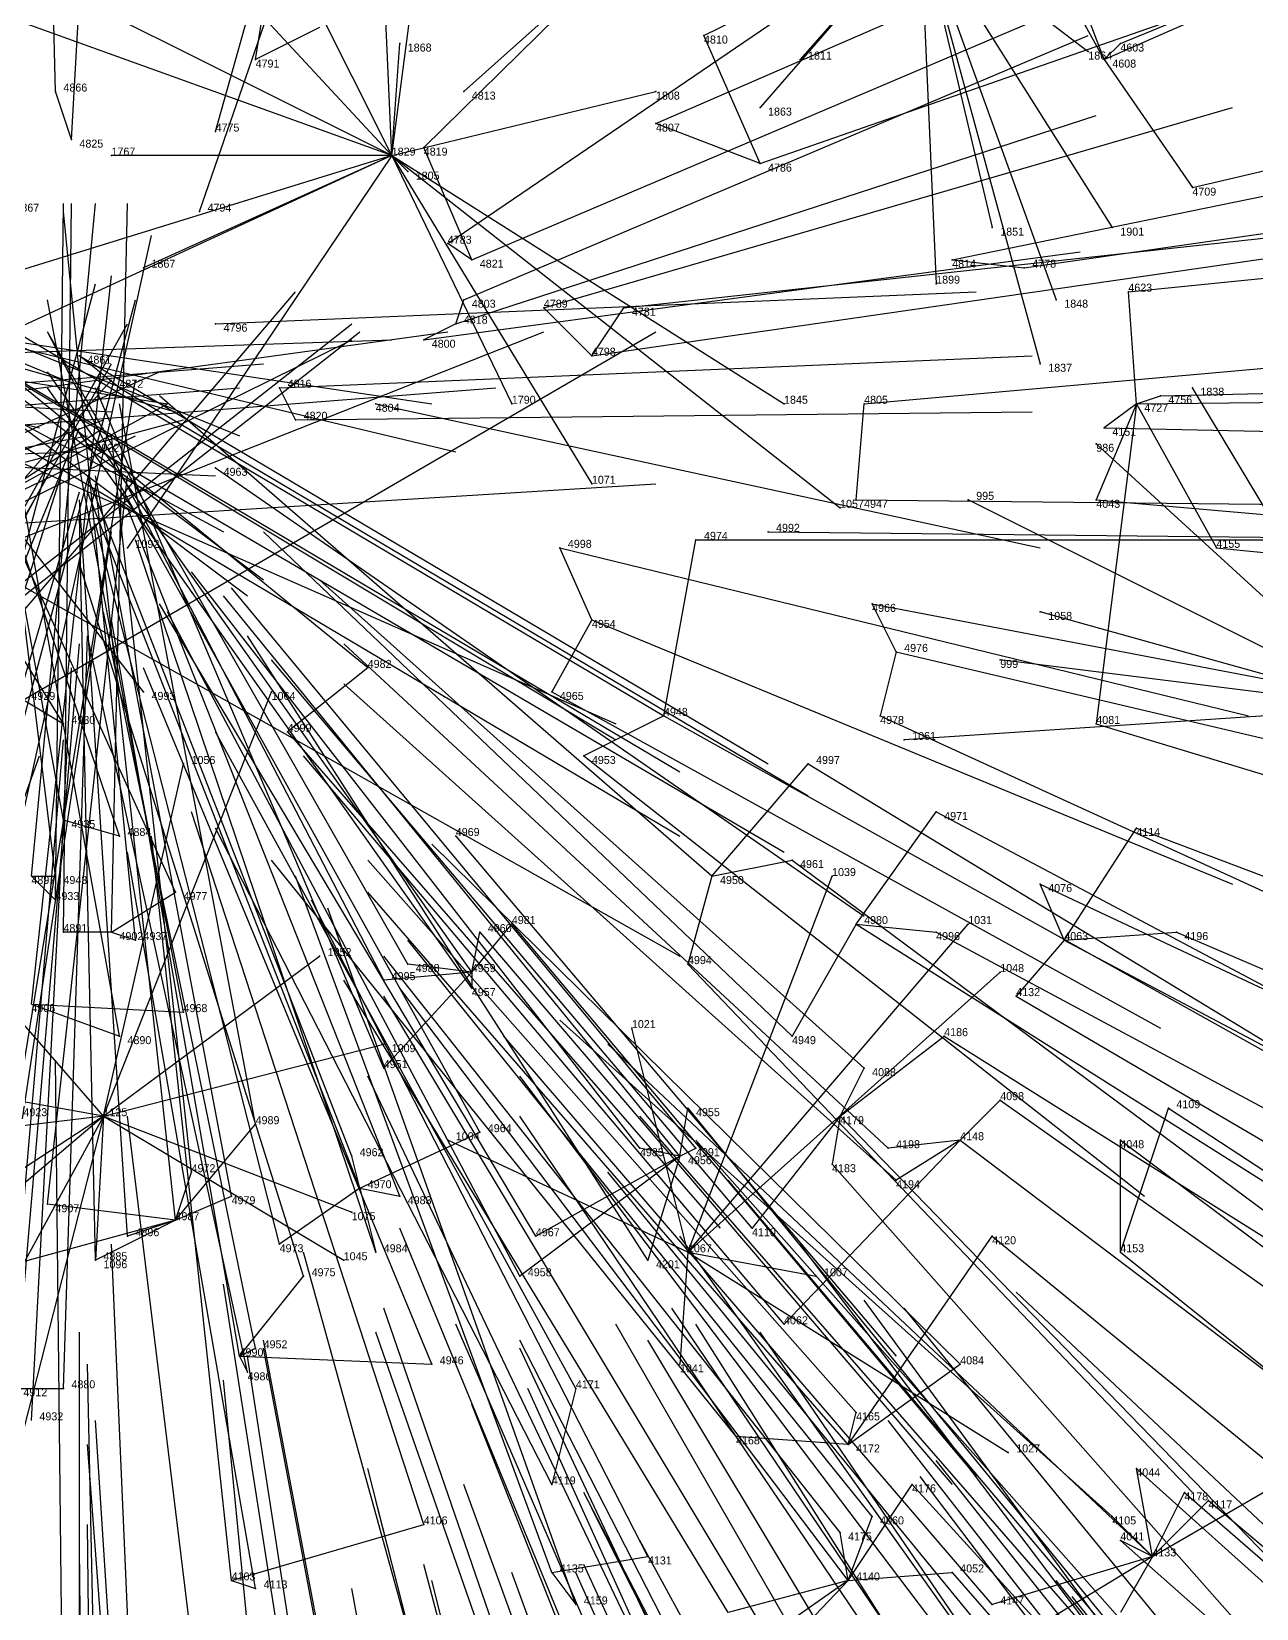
# Model space of a CAD drawing. Extents: x -0.5 to 0.59, y -0.5 to 0.58.
# Drawn here: x -0.008 to 0.145, y -0.1445 to 0.0525 of the extents above; entities that cross this region are included whole.
import ezdxf

# ---------------------------------------------------------------- set-up
doc = ezdxf.new("R2010")
doc.units = 0
for name, color, linetype in [('Facilities', 3, 'CONTINUOUS'), ('Facilities_lines', 3, 'CONTINUOUS'), ('Normals', 1, 'CONTINUOUS'), ('Source_points', 5, 'CONTINUOUS'), ('Text', 3, 'CONTINUOUS')]:
    doc.layers.add(name, color=color, linetype=linetype)

msp = doc.modelspace()

# ---------------------------------------------------------------- linework, layer by layer
at = {"layer": 'Facilities', "color": 3}
for p in [(0.126, 0.049, -0.338), (0.046, 0.045, -0.161), (0.015, 0.04, -0.107), (-0.003, 0.039, -0.098), (0.037, 0.037, -1.25), (0.083, 0.036, -0.226), (0.013, 0.03, -0.083), (0.047, 0.024, -0.132), (0.107, 0.024, -0.273), (0.015, 0.016, -0.056), (0.045, 0.016, -0.12), (0.062, 0.012, -0.158), (0.003, 0.008, -0.022), (0.035, 0.006, -0.088), (0.13, 0.006, -0.326), (0.025, 0.004, -0.064), (-0.001, 0.001, -0.002), (0.015, -0.002, -0.038), (0.095, -0.006, -0.238), (0.084, -0.01, -0.212), (0.062, -0.021, -0.163), (0.1, -0.025, -0.258), (0.034, -0.027, -0.108), (0.006, -0.03, -0.077), (0.071, -0.033, -0.194), (0.003, -0.048, -0.119), (0.045, -0.048, -0.164), (0.077, -0.053, -0.235), (0.095, -0.059, -0.28), (0.002, -0.06, -0.151), (0.121, -0.061, -0.338), (0.047, -0.065, -0.199), (0.001, -0.083, -1.25), (0.093, -0.083, -0.312), (0.108, -0.086, -0.344), (0.073, -0.088, -0.287), (0.033, -0.092, -0.244), (0.01, -0.096, -0.24), (0.074, -0.1, -1.25), (0.128, -0.1, -0.405), (0.018, -0.113, -0.285), (0.06, -0.117, -0.328), (0.094, -0.124, -0.39), (0.132, -0.138, -0.476), (0.017, -0.141, -0.354), (0.057, -0.14, -0.378), (0.094, -0.141, -0.424)]:
    msp.add_point(p, dxfattribs=at)
at = {"layer": 'Facilities_lines', "color": 3}
for p, q in [((0.037, 0.037, -1.25), (0.035, 0.084, -1.25)), ((0.037, 0.037, -1.25), (0, 0.077, -1.25)), ((0.037, 0.037, -1.25), (0.042, 0.075, -1.25)), ((0.126, 0.049, -0.338), (0.116, 0.075, -0.344)), ((0.037, 0.037, -1.25), (-0.027, 0.069, -1.25)), ((0.126, 0.049, -0.338), (0.116, 0.067, -0.334)), ((0.103, 0.066, -1.25), (0.083, 0.043, -1.25)), ((0.103, 0.066, -1.25), (0.088, 0.049, -1.25)), ((0.103, 0.066, -1.25), (0.118, 0.011, -1.25)), ((0.103, 0.066, -1.25), (0.12, 0.019, -1.25)), ((0.103, 0.066, -1.25), (0.112, 0.028, -1.25)), ((0.103, 0.066, -1.25), (0.124, 0.05, -1.25)), ((0.103, 0.066, -1.25), (0.105, 0.021, -1.25)), ((0.103, 0.066, -1.25), (0.127, 0.028, -1.25)), ((0.037, 0.037, -1.25), (0.025, 0.061, -1.25)), ((0.037, 0.037, -1.25), (-0.024, 0.059, -1.25)), ((0.028, 0.053, -0.15), (0.02, 0.049, -0.132)), ((0.083, 0.036, -0.226), (0.076, 0.052, -0.23)), ((0.037, 0.037, -1.25), (0.038, 0.051, -1.25)), ((0.126, 0.049, -0.338), (0.128, 0.051, -0.343)), ((0.126, 0.049, -0.338), (0.137, 0.033, -0.351)), ((-0.003, 0.039, -0.098), (-0.005, 0.045, -0.114)), ((0.037, 0.037, -1.25), (0.07, 0.045, -1.25)), ((0.083, 0.036, -0.226), (0.07, 0.041, -0.202)), ((0.047, 0.024, -0.132), (0.041, 0.038, -0.139)), ((0.037, 0.037, -1.25), (-0.031, 0.016, -1.25)), ((0.037, 0.037, -1.25), (-0.015, 0.013, -1.25)), ((0.037, 0.037, -1.25), (0.002, 0.037, -1.25)), ((0.037, 0.037, -1.25), (0.004, -0.012, -1.25)), ((0.037, 0.037, -1.25), (0.006, 0.023, -1.25)), ((0.037, 0.037, -1.25), (0.093, -0.007, -1.25)), ((0.037, 0.037, -1.25), (0.062, -0.004, -1.25)), ((0.037, 0.037, -1.25), (0.052, 0.006, -1.25)), ((0.037, 0.037, -1.25), (0.039, 0.035, -1.25)), ((0.037, 0.037, -1.25), (0.086, 0.006, -1.25)), ((0.047, 0.024, -0.132), (0.044, 0.026, -0.127)), ((0.107, 0.024, -0.273), (0.116, 0.023, -0.296)), ((0.13, 0.006, -0.326), (0.129, 0.02, -0.326)), ((0.045, 0.016, -0.12), (0.046, 0.019, -0.125)), ((0.062, 0.012, -0.158), (0.056, 0.018, -0.146)), ((0.062, 0.012, -0.158), (0.066, 0.018, -0.171)), ((0.045, 0.016, -0.12), (0.041, 0.014, -0.109)), ((0.003, 0.008, -0.022), (-0.002, 0.012, -0.03)), ((0.025, 0.004, -0.064), (0.023, 0.008, -0.061)), ((0.161, -0.032, -1.25), (0.137, 0.008, -1.25)), ((0.095, -0.006, -0.238), (0.096, 0.006, -0.239)), ((0.13, 0.006, -0.326), (0.125, -0.034, -0.323)), ((0.13, 0.006, -0.326), (0.125, -0.006, -0.312)), ((0.13, 0.006, -0.326), (0.126, 0.003, -0.316)), ((0.13, 0.006, -0.326), (0.133, 0.007, -0.334)), ((0.13, 0.006, -0.326), (0.14, -0.012, -0.35)), ((0.161, -0.032, -1.25), (0.125, 0.001, -1.25)), ((0.161, -0.032, -1.25), (0.109, -0.006, -1.25)), ((0.071, -0.033, -0.194), (0.075, -0.011, -0.191)), ((0.062, -0.021, -0.163), (0.058, -0.012, -0.149)), ((0.1, -0.025, -0.258), (0.097, -0.019, -0.246)), ((0.062, -0.021, -0.163), (0.057, -0.03, -0.161)), ((0.161, -0.032, -1.25), (0.118, -0.02, -1.25)), ((0.1, -0.025, -0.258), (0.098, -0.033, -0.258)), ((0.034, -0.027, -0.108), (0.024, -0.035, -0.105)), ((0.161, -0.032, -1.25), (0.113, -0.026, -1.25)), ((-0.009, -0.031, -0.08), (-0.004, -0.034, -0.085)), ((0.001, -0.083, -1.25), (0.022, -0.03, -1.25)), ((0.071, -0.033, -0.194), (0.061, -0.038, -0.181)), ((0.161, -0.032, -1.25), (0.101, -0.036, -1.25)), ((0.001, -0.083, -1.25), (0.011, -0.039, -1.25)), ((0.077, -0.053, -0.235), (0.089, -0.039, -0.244)), ((0.095, -0.059, -0.28), (0.105, -0.045, -0.286)), ((0.003, -0.048, -0.119), (-0.004, -0.046, -0.116)), ((0.121, -0.061, -0.338), (0.13, -0.047, -0.346)), ((0.077, -0.053, -0.235), (0.087, -0.051, -0.253)), ((-0.008, -0.053, -0.135), (-0.005, -0.056, -0.14)), ((-0.008, -0.053, -0.135), (-0.005, -0.053, -0.133)), ((0.074, -0.1, -1.25), (0.092, -0.053, -1.25)), ((0.077, -0.053, -0.235), (0.074, -0.064, -0.244)), ((0.002, -0.06, -0.151), (0.01, -0.055, -0.141)), ((0.121, -0.061, -0.338), (0.118, -0.054, -0.326)), ((0.047, -0.065, -0.199), (0.052, -0.059, -0.195)), ((0.074, -0.1, -1.25), (0.109, -0.059, -1.25)), ((0.095, -0.059, -0.28), (0.087, -0.073, -0.284)), ((0.095, -0.059, -0.28), (0.105, -0.06, -0.302)), ((0.001, -0.083, -1.25), (-0.019, -0.06, -1.25)), ((0.002, -0.06, -0.151), (-0.004, -0.06, -0.15)), ((0.002, -0.06, -0.151), (0.005, -0.061, -0.152)), ((0.047, -0.065, -0.199), (0.048, -0.06, -0.192)), ((0.121, -0.061, -0.338), (0.115, -0.068, -0.333)), ((0.121, -0.061, -0.338), (0.135, -0.06, -0.37)), ((0.001, -0.083, -1.25), (0.028, -0.063, -1.25)), ((0.047, -0.065, -0.199), (0.036, -0.077, -0.212)), ((0.047, -0.065, -0.199), (0.036, -0.066, -0.188)), ((0.047, -0.065, -0.199), (0.039, -0.064, -0.188)), ((0.047, -0.065, -0.199), (0.047, -0.067, -0.205)), ((0.074, -0.1, -1.25), (0.113, -0.065, -1.25)), ((-0.008, -0.069, -0.175), (0.003, -0.073, -0.183)), ((-0.008, -0.069, -0.175), (0.011, -0.07, -0.176)), ((0.074, -0.1, -1.25), (0.067, -0.072, -1.25)), ((0.001, -0.083, -1.25), (0.036, -0.074, -1.25)), ((0.093, -0.083, -0.312), (0.106, -0.073, -0.321)), ((0.001, -0.083, -1.25), (-0.027, -0.078, -1.25)), ((0.093, -0.083, -0.312), (0.096, -0.077, -0.308)), ((0.073, -0.088, -0.287), (0.074, -0.082, -0.278)), ((0.108, -0.086, -0.344), (0.113, -0.081, -0.347)), ((0.128, -0.1, -0.405), (0.134, -0.082, -0.393)), ((0.001, -0.083, -1.25), (-0.052, -0.128, -1.25)), ((0.001, -0.083, -1.25), (-0.025, -0.1, -1.25)), ((0.001, -0.083, -1.25), (-0.024, -0.129, -1.25)), ((0.001, -0.083, -1.25), (-0.024, -0.086, -1.25)), ((0.001, -0.083, -1.25), (-0.011, -0.13, -1.25)), ((0.001, -0.083, -1.25), (0, -0.101, -1.25)), ((0.001, -0.083, -1.25), (0.031, -0.101, -1.25)), ((0.001, -0.083, -1.25), (0.032, -0.095, -1.25)), ((0.01, -0.096, -0.24), (0.02, -0.084, -0.215)), ((0.093, -0.083, -0.312), (0.082, -0.097, -0.317)), ((0.093, -0.083, -0.312), (0.092, -0.089, -0.32)), ((0.033, -0.092, -0.244), (0.048, -0.085, -0.244)), ((0.074, -0.1, -1.25), (0.044, -0.086, -1.25)), ((0.108, -0.086, -0.344), (0.086, -0.109, -0.346)), ((0.108, -0.086, -0.344), (0.099, -0.087, -0.329)), ((0.108, -0.086, -0.344), (0.1, -0.091, -0.338)), ((0.128, -0.1, -0.405), (0.128, -0.086, -0.385)), ((0.033, -0.092, -0.244), (0.032, -0.088, -0.234)), ((0.073, -0.088, -0.287), (0.053, -0.103, -0.289)), ((0.073, -0.088, -0.287), (0.055, -0.098, -0.28)), ((0.073, -0.088, -0.287), (0.068, -0.087, -0.277)), ((0.073, -0.088, -0.287), (0.069, -0.101, -0.306)), ((0.073, -0.088, -0.287), (0.075, -0.087, -0.287)), ((0.01, -0.096, -0.24), (0.012, -0.09, -0.226)), ((0.033, -0.092, -0.244), (0.023, -0.099, -0.255)), ((0.033, -0.092, -0.244), (0.038, -0.093, -0.253)), ((0.033, -0.092, -0.244), (0.035, -0.1, -0.264)), ((0.01, -0.096, -0.24), (-0.006, -0.094, -0.236)), ((0.01, -0.096, -0.24), (0.017, -0.093, -0.237)), ((0.01, -0.096, -0.24), (-0.012, -0.102, -0.257)), ((0.01, -0.096, -0.24), (0, -0.101, -0.252)), ((0.01, -0.096, -0.24), (0.004, -0.098, -0.245)), ((0.094, -0.124, -0.39), (0.112, -0.098, -0.371)), ((0.074, -0.1, -1.25), (0.073, -0.114, -1.25)), ((0.074, -0.1, -1.25), (0.09, -0.103, -1.25)), ((0.074, -0.1, -1.25), (0.114, -0.125, -1.25)), ((0.018, -0.113, -0.285), (0.026, -0.103, -0.266)), ((0.018, -0.113, -0.285), (0.02, -0.112, -0.284)), ((0.018, -0.113, -0.285), (0.042, -0.114, -0.303)), ((0.018, -0.113, -0.285), (0.019, -0.115, -0.292)), ((0.094, -0.124, -0.39), (0.108, -0.114, -0.392)), ((-0.01, -0.117, -0.294), (-0.004, -0.117, -0.291)), ((0.06, -0.117, -0.328), (0.057, -0.129, -0.352)), ((0.094, -0.124, -0.39), (0.095, -0.12, -0.383)), ((0.094, -0.124, -0.39), (0.08, -0.123, -0.367)), ((0.132, -0.138, -0.476), (0.13, -0.127, -0.454)), ((0.132, -0.138, -0.476), (0.151, -0.127, -0.494)), ((0.094, -0.141, -0.424), (0.102, -0.129, -0.411)), ((0.132, -0.138, -0.476), (0.136, -0.13, -0.471)), ((0.132, -0.138, -0.476), (0.139, -0.131, -0.478)), ((0.094, -0.141, -0.424), (0.097, -0.133, -0.412)), ((0.132, -0.138, -0.476), (0.127, -0.133, -0.46)), ((0.017, -0.141, -0.354), (0.041, -0.134, -0.349)), ((0.094, -0.141, -0.424), (0.093, -0.135, -0.41)), ((0.132, -0.138, -0.476), (0.128, -0.136, -0.466)), ((0.057, -0.14, -0.378), (0.069, -0.138, -0.385)), ((0.132, -0.138, -0.476), (0.109, -0.152, -0.469)), ((0.132, -0.138, -0.476), (0.112, -0.144, -0.456)), ((0.132, -0.138, -0.476), (0.128, -0.145, -0.484)), ((0.017, -0.141, -0.354), (0.02, -0.142, -0.358)), ((0.057, -0.14, -0.378), (0.06, -0.144, -0.39)), ((0.094, -0.141, -0.424), (0.074, -0.162, -0.446)), ((0.094, -0.141, -0.424), (0.079, -0.145, -0.414)), ((0.094, -0.141, -0.424), (0.084, -0.148, -0.426)), ((0.094, -0.141, -0.424), (0.107, -0.14, -0.44))]:
    msp.add_line(p, q, dxfattribs=at)
at = {"layer": 'Normals', "color": 1}
for p, q in [((0.02, 0.049, -0.132), (0.034, 0.138, -0.089)), ((-0.005, 0.045, -0.114), (-0.007, 0.132, -0.065)), ((-0.003, 0.039, -0.098), (0.002, 0.128, -0.052)), ((0.015, 0.04, -0.107), (0.038, 0.122, -0.055)), ((0.013, 0.03, -0.083), (0.043, 0.117, -0.042)), ((0.046, 0.045, -0.161), (0.112, 0.104, -0.115)), ((0.041, 0.038, -0.139), (0.104, 0.1, -0.092)), ((0.076, 0.052, -0.23), (0.159, 0.093, -0.193)), ((0.126, 0.049, -0.338), (0.21, 0.086, -0.299)), ((0.128, 0.051, -0.343), (0.213, 0.086, -0.305)), ((0.07, 0.041, -0.202), (0.155, 0.078, -0.164)), ((0.044, 0.026, -0.127), (0.113, 0.073, -0.073)), ((0.083, 0.036, -0.226), (0.169, 0.066, -0.185)), ((0.047, 0.024, -0.132), (0.127, 0.058, -0.082)), ((0.137, 0.033, -0.351), (0.226, 0.054, -0.311)), ((0.046, 0.019, -0.125), (0.124, 0.052, -0.071)), ((0.038, 0.051, -1.25), (0.038, 0.051, -1.15)), ((0.124, 0.05, -1.25), (0.124, 0.05, -1.15)), ((0.088, 0.049, -1.25), (0.088, 0.049, -1.15)), ((-0.089, 0.044, -0.247), (-0.004, 0.009, -0.288)), ((0.07, 0.045, -1.25), (0.07, 0.045, -1.15)), ((0.006, -0.03, -0.077), (-0.05, 0.042, -0.118)), ((0.045, 0.016, -0.12), (0.125, 0.042, -0.066)), ((0.056, 0.018, -0.146), (0.142, 0.043, -0.103)), ((0.083, 0.043, -1.25), (0.083, 0.043, -1.15)), ((0.107, 0.024, -0.273), (0.195, 0.042, -0.23)), ((-0.051, 0.038, -0.16), (0.021, -0.016, -0.204)), ((-0.004, -0.034, -0.085), (-0.049, 0.039, -0.136)), ((-0.068, 0.037, -0.193), (0.018, 0.002, -0.231)), ((-0.053, 0.036, -0.161), (0.019, -0.018, -0.204)), ((0.002, 0.037, -1.25), (0.002, 0.037, -1.15)), ((0.037, 0.037, -1.25), (0.037, 0.037, -1.15)), ((0.116, 0.023, -0.296), (0.207, 0.036, -0.257)), ((0.039, 0.035, -1.25), (0.039, 0.035, -1.15)), ((-0.062, 0.032, -0.174), (0.016, -0.01, -0.22)), ((-0.078, 0.03, -0.209), (0.01, 0.005, -0.25)), ((-0.004, -0.046, -0.116), (-0.018, 0.031, -0.178)), ((-0.008, -0.053, -0.135), (0, 0.031, -0.188)), ((-0.005, -0.056, -0.14), (-0.004, 0.031, -0.189)), ((-0.004, -0.06, -0.15), (-0.003, 0.031, -0.192)), ((0.005, -0.061, -0.152), (-0.004, 0.03, -0.193)), ((0.002, -0.06, -0.151), (0.004, 0.031, -0.192)), ((0.003, -0.048, -0.119), (-0.023, 0.029, -0.178)), ((-0.005, -0.053, -0.133), (-0.015, 0.029, -0.19)), ((0.066, 0.018, -0.171), (0.158, 0.028, -0.134)), ((0.112, 0.028, -1.25), (0.112, 0.028, -1.15)), ((0.127, 0.028, -1.25), (0.127, 0.028, -1.15)), ((0.129, 0.02, -0.326), (0.22, 0.029, -0.285)), ((0.034, -0.027, -0.108), (-0.031, 0.026, -0.163)), ((-0.013, -0.063, -0.161), (0.007, 0.027, -0.199)), ((-0.096, 0.024, -0.248), (-0.007, 0.003, -0.289)), ((0.041, 0.014, -0.109), (0.123, 0.025, -0.052)), ((0.062, 0.012, -0.158), (0.152, 0.025, -0.115)), ((0.01, -0.055, -0.141), (-0.025, 0.022, -0.193)), ((-0.008, -0.069, -0.175), (0.002, 0.022, -0.214)), ((0.006, 0.023, -1.25), (0.006, 0.023, -1.15)), ((-0.081, 0.02, -0.207), (0.009, 0.006, -0.249)), ((-0.039, 0.02, -0.11), (0.045, 0, -0.16)), ((-0.033, -0.048, -0.147), (0.025, 0.02, -0.191)), ((-0.024, -0.069, -0.182), (0, 0.021, -0.218)), ((0.015, 0.016, -0.056), (0.11, 0.02, -0.022)), ((0.105, 0.021, -1.25), (0.105, 0.021, -1.15)), ((-0.045, 0.019, -0.122), (0.042, 0.006, -0.171)), ((-0.019, -0.071, -0.183), (0.005, 0.019, -0.219)), ((-0.015, 0.018, -0.059), (0.071, -0.033, -0.072)), ((0.011, -0.07, -0.176), (-0.006, 0.019, -0.219)), ((0.12, 0.019, -1.25), (0.12, 0.019, -1.15)), ((-0.041, -0.064, -0.191), (0.004, 0.016, -0.23)), ((-0.038, -0.039, -0.136), (0.032, 0.016, -0.18)), ((0.003, -0.073, -0.183), (-0.013, 0.016, -0.224)), ((-0.052, 0.011, -0.132), (0.037, 0.014, -0.179)), ((-0.049, -0.026, -0.139), (0.032, 0.014, -0.181)), ((-0.043, 0.003, -0.109), (0.044, 0.015, -0.156)), ((-0.037, -0.04, -0.136), (0.033, 0.015, -0.181)), ((-0.03, -0.019, -0.089), (0.056, 0.015, -0.127)), ((-0.02, 0.015, -0.063), (0.065, -0.036, -0.076)), ((-0.009, -0.031, -0.08), (0.07, 0.015, -0.121)), ((0.039, -0.064, -0.188), (-0.006, 0.015, -0.229)), ((0.036, -0.066, -0.188), (-0.006, 0.015, -0.23)), ((0.096, 0.006, -0.239), (0.186, 0.014, -0.198)), ((-0.002, 0.012, -0.03), (0.084, -0.039, -0.032)), ((0.023, 0.008, -0.061), (0.117, 0.012, -0.028)), ((-0.088, 0.01, -0.221), (0.002, 0.005, -0.264)), ((-0.072, -0.026, -0.192), (0.008, 0.01, -0.24)), ((-0.067, 0.004, -0.168), (0.021, 0.011, -0.214)), ((-0.044, -0.07, -0.206), (0.002, 0.011, -0.243)), ((-0.013, 0.011, -0.043), (0.073, -0.04, -0.045)), ((0.047, -0.065, -0.199), (-0.006, 0.01, -0.24)), ((0.118, 0.011, -1.25), (0.118, 0.011, -1.15)), ((-0.069, 0.001, -0.172), (0.018, 0.008, -0.221)), ((-0.059, -0.06, -0.21), (0.002, 0.009, -0.248)), ((-0.039, 0.001, -0.098), (0.05, 0.008, -0.143)), ((-0.01, -0.083, -0.209), (0.005, 0.009, -0.245)), ((0.047, -0.067, -0.205), (-0.006, 0.008, -0.246)), ((0.036, -0.077, -0.212), (0, 0.008, -0.252)), ((0.003, 0.008, -0.022), (0.089, -0.043, -0.024)), ((0.133, 0.007, -0.334), (0.224, 0.009, -0.292)), ((0.137, 0.008, -1.25), (0.137, 0.008, -1.15)), ((-0.069, -0.037, -0.196), (0.009, 0.006, -0.241)), ((-0.026, 0.006, -0.067), (0.065, -0.034, -0.074)), ((0.02, -0.084, -0.215), (0.003, 0.006, -0.255)), ((0.077, -0.053, -0.235), (0.008, 0.007, -0.275)), ((0.035, 0.006, -0.088), (0.118, -0.012, -0.035)), ((0.052, 0.006, -1.25), (0.052, 0.006, -1.15)), ((0.086, 0.006, -1.25), (0.086, 0.006, -1.15)), ((0.13, 0.006, -0.326), (0.222, 0.007, -0.285)), ((-0.084, -0.028, -0.22), (0.001, 0.004, -0.263)), ((-0.075, -0.019, -0.195), (0.011, 0.004, -0.24)), ((0.025, 0.004, -0.064), (0.117, 0.005, -0.024)), ((-0.093, -0.015, -0.235), (-0.001, 0.002, -0.272)), ((-0.076, -0.037, -0.213), (0.005, 0.002, -0.256)), ((-0.075, -0.046, -0.22), (0.001, 0.003, -0.262)), ((-0.037, -0.082, -0.225), (-0.002, 0.003, -0.265)), ((-0.013, 0.003, -0.034), (0.073, -0.048, -0.036)), ((0.012, -0.09, -0.226), (0.002, 0.002, -0.265)), ((0.126, 0.003, -0.316), (0.218, 0.001, -0.276)), ((-0.095, -0.003, -0.236), (-0.002, 0, -0.274)), ((-0.075, 0.001, -0.188), (0.015, -0.003, -0.232)), ((-0.001, 0.001, -0.002), (0.086, -0.05, -0.004)), ((0.125, 0.001, -1.25), (0.125, 0.001, -1.15)), ((-0.05, -0.084, -0.244), (-0.006, -0.003, -0.284)), ((-0.032, -0.09, -0.238), (-0.004, -0.002, -0.278)), ((-0.006, -0.094, -0.236), (0.004, -0.003, -0.276)), ((0.032, -0.088, -0.234), (-0.001, -0.003, -0.274)), ((0.017, -0.093, -0.237), (0, -0.003, -0.276)), ((0.015, -0.002, -0.038), (0.096, -0.058, -0.018)), ((-0.028, -0.093, -0.244), (-0.002, -0.005, -0.282)), ((-0.027, -0.01, -0.072), (0.07, -0.004, -0.095)), ((0.033, -0.092, -0.244), (-0.001, -0.005, -0.281)), ((0.01, -0.096, -0.24), (0, -0.004, -0.279)), ((0.048, -0.085, -0.244), (0.003, -0.004, -0.282)), ((0.062, -0.004, -1.25), (0.062, -0.004, -1.15)), ((0.004, -0.098, -0.245), (-0.002, -0.006, -0.283)), ((0.038, -0.093, -0.253), (0.004, -0.007, -0.29)), ((0.093, -0.007, -1.25), (0.093, -0.007, -1.15)), ((0.095, -0.006, -0.238), (0.187, -0.007, -0.198)), ((0.109, -0.006, -1.25), (0.109, -0.006, -1.15)), ((0.125, -0.006, -0.312), (0.216, -0.014, -0.271)), ((0, -0.101, -0.252), (-0.002, -0.008, -0.289)), ((0.023, -0.099, -0.255), (0, -0.009, -0.292)), ((-0.012, -0.102, -0.257), (0.002, -0.01, -0.294)), ((0.035, -0.1, -0.264), (0.005, -0.011, -0.3)), ((0.087, -0.073, -0.284), (0.021, -0.01, -0.326)), ((0.075, -0.011, -0.191), (0.167, -0.011, -0.151)), ((0.084, -0.01, -0.212), (0.175, -0.011, -0.17)), ((0.004, -0.012, -1.25), (0.004, -0.012, -1.15)), ((0.058, -0.012, -0.149), (0.144, -0.033, -0.101)), ((0.14, -0.012, -0.35), (0.23, -0.021, -0.309)), ((-0.014, -0.014, -0.05), (0.073, -0.063, -0.044)), ((0.026, -0.103, -0.266), (-0.002, -0.014, -0.302)), ((0.068, -0.087, -0.277), (0.012, -0.015, -0.318)), ((0.075, -0.087, -0.287), (0.017, -0.017, -0.33)), ((0.096, -0.077, -0.308), (0.028, -0.016, -0.349)), ((0.055, -0.098, -0.28), (0.008, -0.019, -0.32)), ((0.073, -0.088, -0.287), (0.016, -0.018, -0.33)), ((0.097, -0.019, -0.246), (0.186, -0.036, -0.205)), ((0.02, -0.112, -0.284), (0.001, -0.02, -0.318)), ((0.018, -0.113, -0.285), (0.002, -0.021, -0.321)), ((0.053, -0.103, -0.289), (0.009, -0.02, -0.325)), ((0.062, -0.021, -0.163), (0.142, -0.054, -0.114)), ((0.118, -0.02, -1.25), (0.118, -0.02, -1.15)), ((-0.004, -0.117, -0.291), (-0.001, -0.023, -0.327)), ((0.019, -0.115, -0.292), (-0.001, -0.023, -0.324)), ((0.069, -0.101, -0.306), (0.019, -0.023, -0.343)), ((-0.01, -0.117, -0.294), (-0.002, -0.024, -0.33)), ((0.099, -0.087, -0.329), (0.031, -0.024, -0.367)), ((0.1, -0.025, -0.258), (0.189, -0.046, -0.217)), ((-0.008, -0.121, -0.302), (-0.003, -0.027, -0.337)), ((0.042, -0.114, -0.303), (0.006, -0.027, -0.337)), ((0.082, -0.097, -0.317), (0.022, -0.026, -0.355)), ((0.113, -0.026, -1.25), (0.113, -0.026, -1.15)), ((0.1, -0.091, -0.338), (0.031, -0.029, -0.375)), ((0.022, -0.03, -1.25), (0.022, -0.03, -1.15)), ((0.057, -0.03, -0.161), (0.133, -0.072, -0.112)), ((0.071, -0.033, -0.194), (0.148, -0.076, -0.148)), ((0.098, -0.033, -0.258), (0.181, -0.071, -0.217)), ((0.06, -0.117, -0.328), (0.015, -0.035, -0.365)), ((0.024, -0.035, -0.105), (0.078, -0.097, -0.049)), ((0.125, -0.034, -0.323), (0.214, -0.061, -0.287)), ((-0.012, -0.129, -0.324), (-0.004, -0.036, -0.361)), ((0.101, -0.036, -1.25), (0.101, -0.036, -1.15)), ((-0.038, -0.124, -0.324), (-0.007, -0.038, -0.364)), ((0.011, -0.039, -1.25), (0.011, -0.039, -1.15)), ((0.086, -0.109, -0.346), (0.026, -0.038, -0.384)), ((0.061, -0.038, -0.181), (0.131, -0.093, -0.135)), ((0.089, -0.039, -0.244), (0.168, -0.087, -0.206)), ((0.041, -0.134, -0.349), (0.012, -0.045, -0.387)), ((0.105, -0.045, -0.286), (0.186, -0.088, -0.246)), ((0.057, -0.129, -0.352), (0.015, -0.047, -0.391)), ((0.13, -0.047, -0.346), (0.217, -0.08, -0.308)), ((0.017, -0.141, -0.354), (0.007, -0.048, -0.39)), ((0.108, -0.114, -0.392), (0.042, -0.049, -0.43)), ((0.045, -0.048, -0.164), (0.1, -0.113, -0.111)), ((0.02, -0.142, -0.358), (0.004, -0.05, -0.394)), ((0.08, -0.123, -0.367), (0.022, -0.051, -0.406)), ((0.095, -0.12, -0.383), (0.034, -0.051, -0.422)), ((0.087, -0.051, -0.253), (0.161, -0.106, -0.213)), ((0.057, -0.14, -0.378), (0.025, -0.053, -0.416)), ((0.092, -0.053, -1.25), (0.092, -0.053, -1.15)), ((0.094, -0.124, -0.39), (0.034, -0.055, -0.429)), ((0.118, -0.054, -0.326), (0.203, -0.094, -0.289)), ((0.069, -0.138, -0.385), (0.027, -0.056, -0.425)), ((0.06, -0.144, -0.39), (0.029, -0.057, -0.429)), ((0.052, -0.059, -0.195), (0.11, -0.128, -0.153)), ((0.095, -0.059, -0.28), (0.171, -0.107, -0.236)), ((0.109, -0.059, -1.25), (0.109, -0.059, -1.15)), ((0.097, -0.133, -0.412), (0.039, -0.061, -0.45)), ((0.048, -0.06, -0.192), (0.107, -0.129, -0.149)), ((0.105, -0.06, -0.302), (0.185, -0.103, -0.261)), ((0.121, -0.061, -0.338), (0.202, -0.104, -0.3)), ((0.135, -0.06, -0.37), (0.221, -0.097, -0.334)), ((0.028, -0.063, -1.25), (0.028, -0.063, -1.15)), ((0.093, -0.135, -0.41), (0.036, -0.063, -0.449)), ((0.074, -0.064, -0.244), (0.137, -0.13, -0.203)), ((0.113, -0.065, -1.25), (0.113, -0.065, -1.15)), ((0.079, -0.145, -0.414), (0.031, -0.066, -0.451)), ((0.084, -0.148, -0.426), (0.036, -0.068, -0.462)), ((0.094, -0.141, -0.424), (0.038, -0.067, -0.461)), ((0.115, -0.068, -0.333), (0.195, -0.115, -0.295)), ((0.127, -0.133, -0.46), (0.058, -0.071, -0.497)), ((0.067, -0.072, -1.25), (0.067, -0.072, -1.15)), ((0.036, -0.074, -1.25), (0.036, -0.074, -1.15)), ((0.112, -0.144, -0.456), (0.051, -0.073, -0.492)), ((0.132, -0.138, -0.476), (0.064, -0.074, -0.513)), ((0.106, -0.073, -0.321), (0.184, -0.122, -0.284)), ((-0.004, -0.167, -0.417), (-0.005, -0.076, -0.458)), ((0.074, -0.162, -0.446), (0.034, -0.078, -0.482)), ((0.109, -0.152, -0.469), (0.053, -0.078, -0.505)), ((0.074, -0.082, -0.278), (0.132, -0.153, -0.236)), ((0.113, -0.081, -0.347), (0.188, -0.134, -0.309)), ((0.134, -0.082, -0.393), (0.212, -0.133, -0.357)), ((0.001, -0.083, -1.25), (0.001, -0.083, -1.15)), ((0.015, -0.173, -0.435), (0.004, -0.083, -0.475)), ((0.105, -0.16, -0.479), (0.053, -0.083, -0.516)), ((0.129, -0.153, -0.5), (0.068, -0.083, -0.537)), ((0.093, -0.083, -0.312), (0.157, -0.149, -0.272)), ((0.044, -0.086, -1.25), (0.044, -0.086, -1.15)), ((0.137, -0.156, -0.518), (0.075, -0.086, -0.555)), ((0.108, -0.086, -0.344), (0.182, -0.142, -0.307)), ((0.128, -0.086, -0.385), (0.203, -0.142, -0.35)), ((0.123, -0.162, -0.508), (0.064, -0.09, -0.545)), ((0.092, -0.089, -0.32), (0.153, -0.158, -0.281)), ((0.139, -0.162, -0.533), (0.079, -0.091, -0.571)), ((0.032, -0.095, -1.25), (0.032, -0.095, -1.15)), ((0.073, -0.182, -0.491), (0.038, -0.097, -0.53)), ((0.127, -0.174, -0.538), (0.073, -0.098, -0.575)), ((0.112, -0.098, -0.371), (0.184, -0.157, -0.337)), ((0.006, -0.191, -0.479), (0.002, -0.099, -0.517)), ((0.05, -0.187, -0.484), (0.026, -0.1, -0.527)), ((0.074, -0.1, -1.25), (0.074, -0.1, -1.15)), ((0.144, -0.173, -0.563), (0.088, -0.099, -0.6)), ((0.128, -0.1, -0.405), (0.199, -0.157, -0.366)), ((0, -0.101, -1.25), (0, -0.101, -1.15)), ((0.031, -0.101, -1.25), (0.031, -0.101, -1.15)), ((0.03, -0.194, -0.49), (0.016, -0.104, -0.531)), ((0.09, -0.103, -1.25), (0.09, -0.103, -1.15)), ((0.151, -0.181, -0.59), (0.096, -0.106, -0.627)), ((0.182, -0.168, -0.62), (0.115, -0.105, -0.659)), ((0.066, -0.194, -0.511), (0.036, -0.107, -0.552)), ((0.124, -0.184, -0.555), (0.072, -0.107, -0.592)), ((0.16, -0.179, -0.6), (0.101, -0.107, -0.637)), ((-0.002, -0.203, -0.507), (-0.002, -0.11, -0.544)), ((0.065, -0.196, -0.518), (0.035, -0.11, -0.558)), ((0.081, -0.192, -0.522), (0.045, -0.109, -0.563)), ((0.111, -0.189, -0.547), (0.065, -0.109, -0.586)), ((0.125, -0.188, -0.563), (0.075, -0.109, -0.6)), ((0.135, -0.186, -0.576), (0.083, -0.11, -0.613)), ((0.038, -0.201, -0.51), (0.021, -0.111, -0.551)), ((0.038, -0.202, -0.513), (0.021, -0.112, -0.553)), ((0.095, -0.193, -0.538), (0.053, -0.111, -0.578)), ((0.092, -0.195, -0.539), (0.053, -0.112, -0.579)), ((0.117, -0.191, -0.559), (0.069, -0.111, -0.597)), ((0.001, -0.206, -0.515), (-0.001, -0.114, -0.554)), ((0.033, -0.204, -0.516), (0.019, -0.113, -0.556)), ((0.073, -0.114, -1.25), (0.073, -0.114, -1.15)), ((0.025, -0.208, -0.523), (0.016, -0.116, -0.561)), ((0.092, -0.201, -0.552), (0.054, -0.117, -0.591)), ((0.081, -0.205, -0.55), (0.047, -0.119, -0.589)), ((0.006, -0.213, -0.533), (0, -0.121, -0.572)), ((0.156, -0.194, -0.623), (0.099, -0.121, -0.66)), ((0.006, -0.217, -0.542), (-0.001, -0.124, -0.58)), ((0.163, -0.199, -0.642), (0.105, -0.126, -0.679)), ((0.114, -0.125, -1.25), (0.114, -0.125, -1.15)), ((0.057, -0.217, -0.561), (0.034, -0.127, -0.598)), ((0.159, -0.202, -0.643), (0.103, -0.128, -0.68)), ((0.13, -0.127, -0.454), (0.199, -0.189, -0.418)), ((0.078, -0.217, -0.576), (0.046, -0.129, -0.613)), ((0.104, -0.213, -0.593), (0.061, -0.13, -0.628)), ((0.102, -0.129, -0.411), (0.164, -0.197, -0.372)), ((0.136, -0.13, -0.471), (0.206, -0.191, -0.432)), ((0.058, -0.221, -0.571), (0.035, -0.131, -0.608)), ((0.139, -0.131, -0.478), (0.21, -0.191, -0.439)), ((0.104, -0.215, -0.597), (0.062, -0.132, -0.633)), ((0, -0.227, -0.567), (-0.001, -0.134, -0.605)), ((-0.001, -0.23, -0.575), (-0.002, -0.137, -0.613)), ((0.113, -0.219, -0.615), (0.068, -0.136, -0.651)), ((0.128, -0.136, -0.466), (0.197, -0.197, -0.428)), ((0.065, -0.229, -0.594), (0.041, -0.139, -0.632)), ((0.1, -0.224, -0.613), (0.061, -0.139, -0.648)), ((0.065, -0.231, -0.599), (0.042, -0.141, -0.638)), ((0.084, -0.227, -0.606), (0.052, -0.14, -0.643)), ((0.098, -0.225, -0.614), (0.06, -0.14, -0.65)), ((0.107, -0.14, -0.44), (0.168, -0.21, -0.404)), ((0.178, -0.214, -0.696), (0.12, -0.141, -0.733)), ((0.049, -0.233, -0.596), (0.032, -0.142, -0.634)), ((0.18, -0.216, -0.702), (0.122, -0.143, -0.738))]:
    msp.add_line(p, q, dxfattribs=at)
at = {"layer": 'Source_points', "color": 5}
for p in [(0.076, 0.052, -0.23), (0.038, 0.051, -1.25), (0.124, 0.05, -1.25), (0.128, 0.051, -0.343), (0.02, 0.049, -0.132), (0.088, 0.049, -1.25), (-0.005, 0.045, -0.114), (0.07, 0.045, -1.25), (0.083, 0.043, -1.25), (0.07, 0.041, -0.202), (0.041, 0.038, -0.139), (0.002, 0.037, -1.25), (0.039, 0.035, -1.25), (0.137, 0.033, -0.351), (0.112, 0.028, -1.25), (0.127, 0.028, -1.25), (0.044, 0.026, -0.127), (0.006, 0.023, -1.25), (0.116, 0.023, -0.296), (0.105, 0.021, -1.25), (0.129, 0.02, -0.326), (0.046, 0.019, -0.125), (0.056, 0.018, -0.146), (0.066, 0.018, -0.171), (0.12, 0.019, -1.25), (0.041, 0.014, -0.109), (-0.002, 0.012, -0.03), (0.118, 0.011, -1.25), (0.023, 0.008, -0.061), (0.137, 0.008, -1.25), (0.052, 0.006, -1.25), (0.086, 0.006, -1.25), (0.096, 0.006, -0.239), (0.133, 0.007, -0.334), (0.126, 0.003, -0.316), (0.125, 0.001, -1.25), (0.062, -0.004, -1.25), (0.093, -0.007, -1.25), (0.109, -0.006, -1.25), (0.125, -0.006, -0.312), (0.075, -0.011, -0.191), (0.004, -0.012, -1.25), (0.058, -0.012, -0.149), (0.14, -0.012, -0.35), (0.097, -0.019, -0.246), (0.118, -0.02, -1.25), (0.113, -0.026, -1.25), (0.022, -0.03, -1.25), (0.057, -0.03, -0.161), (0.098, -0.033, -0.258), (-0.004, -0.034, -0.085), (0.024, -0.035, -0.105), (0.125, -0.034, -0.323), (0.101, -0.036, -1.25), (0.011, -0.039, -1.25), (0.061, -0.038, -0.181), (0.089, -0.039, -0.244), (0.105, -0.045, -0.286), (-0.004, -0.046, -0.116), (0.13, -0.047, -0.346), (0.087, -0.051, -0.253), (-0.005, -0.053, -0.133), (0.092, -0.053, -1.25), (0.01, -0.055, -0.141), (0.118, -0.054, -0.326), (-0.005, -0.056, -0.14), (0.052, -0.059, -0.195), (0.109, -0.059, -1.25), (-0.004, -0.06, -0.15), (0.005, -0.061, -0.152), (0.048, -0.06, -0.192), (0.105, -0.06, -0.302), (0.135, -0.06, -0.37), (0.028, -0.063, -1.25), (0.039, -0.064, -0.188), (0.074, -0.064, -0.244), (0.113, -0.065, -1.25), (0.036, -0.066, -0.188), (0.047, -0.067, -0.205), (0.115, -0.068, -0.333), (0.011, -0.07, -0.176), (0.067, -0.072, -1.25), (0.003, -0.073, -0.183), (0.036, -0.074, -1.25), (0.087, -0.073, -0.284), (0.106, -0.073, -0.321), (0.036, -0.077, -0.212), (0.096, -0.077, -0.308), (0.074, -0.082, -0.278), (0.113, -0.081, -0.347), (0.134, -0.082, -0.393), (0.02, -0.084, -0.215), (0.044, -0.086, -1.25), (0.048, -0.085, -0.244), (0.128, -0.086, -0.385), (0.032, -0.088, -0.234), (0.068, -0.087, -0.277), (0.075, -0.087, -0.287), (0.099, -0.087, -0.329), (0.012, -0.09, -0.226), (0.092, -0.089, -0.32), (0.1, -0.091, -0.338), (-0.006, -0.094, -0.236), (0.017, -0.093, -0.237), (0.038, -0.093, -0.253), (0.032, -0.095, -1.25), (0.004, -0.098, -0.245), (0.055, -0.098, -0.28), (0.082, -0.097, -0.317), (0.112, -0.098, -0.371), (0.023, -0.099, -0.255), (0.035, -0.1, -0.264), (0, -0.101, -1.25), (0, -0.101, -0.252), (0.031, -0.101, -1.25), (0.069, -0.101, -0.306), (0.026, -0.103, -0.266), (0.053, -0.103, -0.289), (0.09, -0.103, -1.25), (0.086, -0.109, -0.346), (0.02, -0.112, -0.284), (0.042, -0.114, -0.303), (0.073, -0.114, -1.25), (0.108, -0.114, -0.392), (0.019, -0.115, -0.292), (-0.004, -0.117, -0.291), (0.095, -0.12, -0.383), (0.08, -0.123, -0.367), (0.114, -0.125, -1.25), (0.13, -0.127, -0.454), (0.057, -0.129, -0.352), (0.102, -0.129, -0.411), (0.136, -0.13, -0.471), (0.139, -0.131, -0.478), (0.097, -0.133, -0.412), (0.127, -0.133, -0.46), (0.041, -0.134, -0.349), (0.093, -0.135, -0.41), (0.128, -0.136, -0.466), (0.069, -0.138, -0.385), (0.107, -0.14, -0.44), (0.02, -0.142, -0.358), (0.06, -0.144, -0.39), (0.112, -0.144, -0.456)]:
    msp.add_point(p, dxfattribs=at)

# ---------------------------------------------------------------- texts
at = {"layer": 'Text', "color": 3}
for s, p in [('4810', (0.076, 0.051, -0.23)), ('1868', (0.039, 0.05, -1.25)), ('1811', (0.089, 0.049, -1.25)), ('1864', (0.124, 0.049, -1.25)), ('4603', (0.128, 0.05, -0.343)), ('4791', (0.02, 0.048, -0.132)), ('4608', (0.127, 0.048, -0.338)), ('4866', (-0.004, 0.045, -0.114)), ('4813', (0.047, 0.044, -0.161)), ('1808', (0.07, 0.044, -1.25)), ('1863', (0.084, 0.042, -1.25)), ('4775', (0.015, 0.04, -0.107)), ('4807', (0.07, 0.04, -0.202)), ('4825', (-0.002, 0.038, -0.098)), ('1767', (0.002, 0.037, -1.25)), ('1829', (0.037, 0.037, -1.25)), ('4819', (0.041, 0.037, -0.139)), ('4786', (0.084, 0.035, -0.226)), ('1805', (0.04, 0.034, -1.25)), ('4709', (0.137, 0.032, -0.351)), ('4867', (-0.01, 0.03, -0.082)), ('4794', (0.014, 0.03, -0.083)), ('1851', (0.113, 0.027, -1.25)), ('1901', (0.128, 0.027, -1.25)), ('4783', (0.044, 0.026, -0.127)), ('1867', (0.007, 0.023, -1.25)), ('4821', (0.048, 0.023, -0.132)), ('4814', (0.107, 0.023, -0.273)), ('4778', (0.117, 0.023, -0.296)), ('1899', (0.105, 0.021, -1.25)), ('4623', (0.129, 0.02, -0.326)), ('4803', (0.047, 0.018, -0.125)), ('4789', (0.056, 0.018, -0.146)), ('4781', (0.067, 0.017, -0.171)), ('1848', (0.121, 0.018, -1.25)), ('4796', (0.016, 0.015, -0.056)), ('4818', (0.046, 0.016, -0.12)), ('4800', (0.042, 0.013, -0.109)), ('4861', (-0.001, 0.011, -0.03)), ('4798', (0.062, 0.012, -0.158)), ('1837', (0.119, 0.01, -1.25)), ('4872', (0.003, 0.008, -0.022)), ('4816', (0.024, 0.008, -0.061)), ('1838', (0.138, 0.007, -1.25)), ('4804', (0.035, 0.005, -0.088)), ('1790', (0.052, 0.006, -1.25)), ('1845', (0.086, 0.006, -1.25)), ('4805', (0.096, 0.006, -0.239)), ('4727', (0.131, 0.005, -0.326)), ('4756', (0.134, 0.006, -0.334)), ('4820', (0.026, 0.004, -0.064)), ('4151', (0.127, 0.002, -0.316)), ('4922', (0, 0, -0.002)), ('986', (0.125, 0, -1.25)), ('4963', (0.016, -0.003, -0.038)), ('1071', (0.062, -0.004, -1.25)), ('995', (0.11, -0.006, -1.25)), ('1057', (0.093, -0.007, -1.25)), ('4947', (0.096, -0.007, -0.238)), ('4043', (0.125, -0.007, -0.312)), ('4992', (0.085, -0.01, -0.212)), ('1092', (0.005, -0.012, -1.25)), ('4998', (0.059, -0.012, -0.149)), ('4974', (0.076, -0.011, -0.191)), ('4155', (0.14, -0.012, -0.35)), ('4966', (0.097, -0.02, -0.246)), ('4954', (0.062, -0.022, -0.163)), ('1058', (0.119, -0.021, -1.25)), ('4976', (0.101, -0.025, -0.258)), ('4982', (0.034, -0.027, -0.108)), ('999', (0.113, -0.027, -1.25)), ('4929', (-0.008, -0.031, -0.08)), ('4993', (0.007, -0.031, -0.077)), ('1064', (0.022, -0.031, -1.25)), ('4965', (0.058, -0.031, -0.161)), ('4930', (-0.003, -0.034, -0.085)), ('4948', (0.071, -0.033, -0.194)), ('4978', (0.098, -0.034, -0.258)), ('4081', (0.125, -0.034, -0.323)), ('4999', (0.024, -0.035, -0.105)), ('1061', (0.102, -0.036, -1.25)), ('1056', (0.012, -0.039, -1.25)), ('4953', (0.062, -0.039, -0.181)), ('4997', (0.09, -0.039, -0.244)), ('4971', (0.106, -0.046, -0.286)), ('4935', (-0.003, -0.047, -0.116)), ('4884', (0.004, -0.048, -0.119)), ('4969', (0.045, -0.048, -0.164)), ('4114', (0.13, -0.048, -0.346)), ('4961', (0.088, -0.052, -0.253)), ('4897', (-0.008, -0.054, -0.135)), ('4943', (-0.004, -0.054, -0.133)), ('4950', (0.078, -0.054, -0.235)), ('1039', (0.092, -0.053, -1.25)), ('4933', (-0.005, -0.056, -0.14)), ('4977', (0.011, -0.056, -0.141)), ('4076', (0.119, -0.055, -0.326)), ('4891', (-0.004, -0.06, -0.15)), ('4960', (0.049, -0.06, -0.192)), ('4981', (0.052, -0.059, -0.195)), ('4980', (0.096, -0.059, -0.28)), ('1031', (0.109, -0.059, -1.25)), ('4902', (0.003, -0.061, -0.151)), ('4937', (0.006, -0.061, -0.152)), ('4996', (0.105, -0.061, -0.302)), ('4063', (0.121, -0.061, -0.338)), ('4196', (0.136, -0.061, -0.37)), ('1052', (0.029, -0.063, -1.25)), ('4994', (0.074, -0.064, -0.244)), ('4995', (0.037, -0.066, -0.188)), ('4988', (0.04, -0.065, -0.188)), ('4959', (0.047, -0.065, -0.199)), ('1048', (0.113, -0.065, -1.25)), ('4957', (0.047, -0.068, -0.205)), ('4132', (0.115, -0.068, -0.333)), ('4906', (-0.008, -0.07, -0.175)), ('4968', (0.011, -0.07, -0.176)), ('1021', (0.067, -0.072, -1.25)), ('4186', (0.106, -0.073, -0.321)), ('4890', (0.004, -0.074, -0.183)), ('1009', (0.037, -0.075, -1.25)), ('4949', (0.087, -0.074, -0.284)), ('4951', (0.036, -0.077, -0.212)), ('4088', (0.097, -0.078, -0.308)), ('4098', (0.113, -0.081, -0.347)), ('4923', (-0.009, -0.083, -0.209)), ('1125', (0.001, -0.083, -1.25)), ('4955', (0.075, -0.083, -0.278)), ('4109', (0.135, -0.082, -0.393)), ('4989', (0.02, -0.084, -0.215)), ('4964', (0.049, -0.085, -0.244)), ('4179', (0.093, -0.084, -0.312)), ('1004', (0.045, -0.086, -1.25)), ('4198', (0.1, -0.087, -0.329)), ('4148', (0.108, -0.086, -0.344)), ('4048', (0.128, -0.087, -0.385)), ('4962', (0.033, -0.088, -0.234)), ('4985', (0.068, -0.088, -0.277)), ('4956', (0.074, -0.089, -0.287)), ('4991', (0.075, -0.088, -0.287)), ('4972', (0.012, -0.09, -0.226)), ('4183', (0.092, -0.09, -0.32)), ('4970', (0.034, -0.092, -0.244)), ('4194', (0.1, -0.092, -0.338)), ('4907', (-0.005, -0.095, -0.236)), ('4979', (0.017, -0.094, -0.237)), ('4983', (0.039, -0.094, -0.253)), ('4987', (0.01, -0.096, -0.24)), ('1075', (0.032, -0.096, -1.25)), ('4896', (0.005, -0.098, -0.245)), ('4967', (0.055, -0.098, -0.28)), ('4110', (0.082, -0.098, -0.317)), ('4120', (0.112, -0.099, -0.371)), ('4885', (0.001, -0.101, -0.252)), ('4973', (0.023, -0.1, -0.255)), ('1045', (0.031, -0.101, -1.25)), ('4984', (0.036, -0.1, -0.264)), ('1067', (0.074, -0.1, -1.25)), ('4153', (0.128, -0.1, -0.405)), ('1096', (0.001, -0.102, -1.25)), ('4975', (0.027, -0.103, -0.266)), ('4958', (0.054, -0.103, -0.289)), ('4201', (0.07, -0.102, -0.306)), ('1007', (0.091, -0.103, -1.25)), ('4062', (0.086, -0.109, -0.346)), ('4990', (0.018, -0.113, -0.285)), ('4952', (0.021, -0.112, -0.284)), ('4946', (0.043, -0.114, -0.303)), ('1041', (0.073, -0.115, -1.25)), ('4084', (0.108, -0.114, -0.392)), ('4880', (-0.003, -0.117, -0.291)), ('4986', (0.019, -0.116, -0.292)), ('4171', (0.06, -0.117, -0.328)), ('4912', (-0.009, -0.118, -0.294)), ('4932', (-0.007, -0.121, -0.302)), ('4165', (0.095, -0.121, -0.383)), ('4168', (0.08, -0.124, -0.367)), ('4172', (0.095, -0.125, -0.39)), ('1027', (0.115, -0.125, -1.25)), ('4119', (0.057, -0.129, -0.352)), ('4044', (0.13, -0.128, -0.454)), ('4176', (0.102, -0.13, -0.411)), ('4178', (0.136, -0.131, -0.471)), ('4117', (0.139, -0.132, -0.478)), ('4106', (0.041, -0.134, -0.349)), ('4060', (0.098, -0.134, -0.412)), ('4105', (0.127, -0.134, -0.46)), ('4175', (0.094, -0.136, -0.41)), ('4041', (0.128, -0.136, -0.466)), ('4133', (0.132, -0.138, -0.476)), ('4135', (0.058, -0.14, -0.378)), ('4131', (0.069, -0.139, -0.385)), ('4052', (0.108, -0.14, -0.44)), ('4103', (0.017, -0.141, -0.354)), ('4113', (0.021, -0.142, -0.358)), ('4140', (0.095, -0.141, -0.424)), ('4159', (0.061, -0.144, -0.39)), ('4147', (0.113, -0.144, -0.456))]:
    msp.add_text(s, height=0.001, dxfattribs=at).set_placement(p)

doc.saveas('drawing.dxf')
